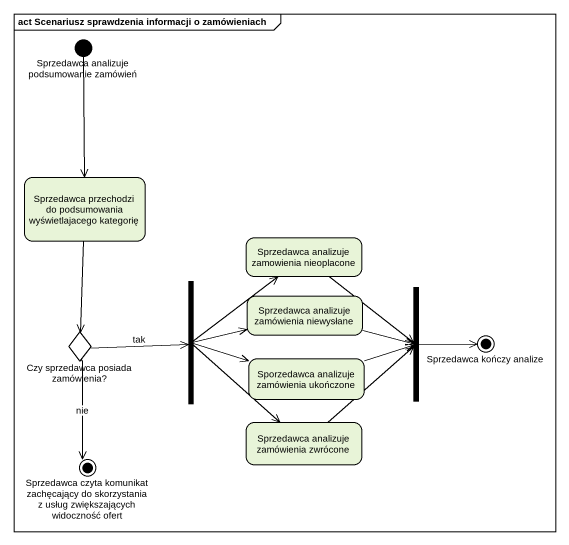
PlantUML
@startuml
mainframe act Scenariusz sprawdzenia informacji o zamówieniach
hide empty description
state "Sprzedawca analizuje podsumowanie zamówień" as Sprzedawca_analizuje <<start>>
state "Sprzedawca przechodzi do podsumowania wyświetlajacego kategorię" as Sprzedawca_przechodzi_do
state "Sprzedawca analizuje zamowienia nieoplacone" as Sprzedawca_analizuje_2
state fork1 <<fork>>
state "Sprzedawca analizuje zamówienia niewysłane" as Sprzedawca_analizuje_3
state fork2 <<join>>
state "Czy sprzedawca posiada zamówienia?" as Czy_sprzedawca_posiada <<choice>>
state "Sprzedawca kończy analize" as Sprzedawca_kończy_analize <<end>>
state "Sporzedawca analizuje zamówienia ukończone" as Sporzedawca_analizuje
state "Sprzedawca analizuje zamówienia zwrócone" as Sprzedawca_analizuje_4
state "Sprzedawca czyta komunikat zachęcający do skorzystania z usług zwiększających widoczność ofert" as Sprzedawca_czyta_komunikat <<end>>
Sprzedawca_analizuje --> Sprzedawca_przechodzi_do
Sprzedawca_przechodzi_do --> Czy_sprzedawca_posiada
Sprzedawca_analizuje_2 --> fork2
fork1 -up-> Sprzedawca_analizuje_2
fork1 -right-> Sprzedawca_analizuje_3
fork1 -right-> Sporzedawca_analizuje
fork1 --> Sprzedawca_analizuje_4
Sprzedawca_analizuje_3 -right-> fork2
fork2 -right-> Sprzedawca_kończy_analize
Czy_sprzedawca_posiada -right-> fork1 : tak
Czy_sprzedawca_posiada --> Sprzedawca_czyta_komunikat : nie
Sporzedawca_analizuje -right-> fork2
Sprzedawca_analizuje_4 -up-> fork2
@enduml
